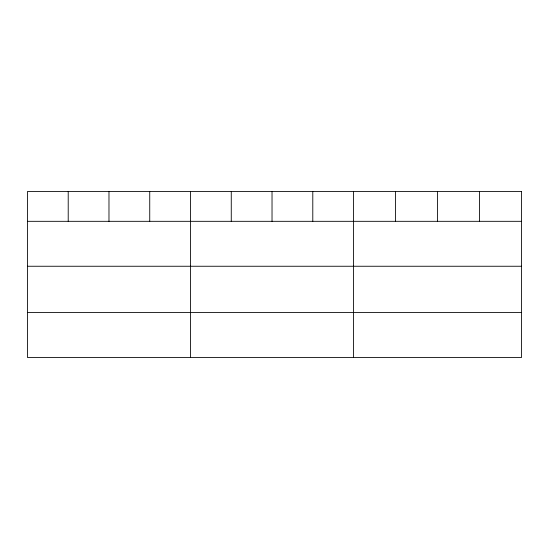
<?xml version="1.0" encoding="UTF-8"?>
<svg xmlns="http://www.w3.org/2000/svg" width="549" height="549" viewBox="0 0 549 549"><rect width="100%" height="100%" fill="white"/><g stroke="black" fill="none" stroke-linecap="round" stroke-linejoin="round"><path stroke-width="0.82" d="M27.45 221.322L521.55 221.322M27.45 266.251L521.55 266.251M27.45 312.546L521.55 312.546M479.551 191.526L479.551 221.322M437.553 191.526L437.553 221.322M395.555 191.526L395.555 221.322M353.556 191.526L353.556 357.474M312.793 191.526L312.793 221.322M272.029 191.526L272.029 221.322M231.266 191.526L231.266 221.322M190.503 191.526L190.503 357.474M149.74 191.526L149.74 221.322M108.977 191.526L108.977 221.322M68.213 191.526L68.213 221.322M521.55 191.526L27.45 191.526L27.45 357.474L521.55 357.474L521.55 191.526"/></g></svg>
